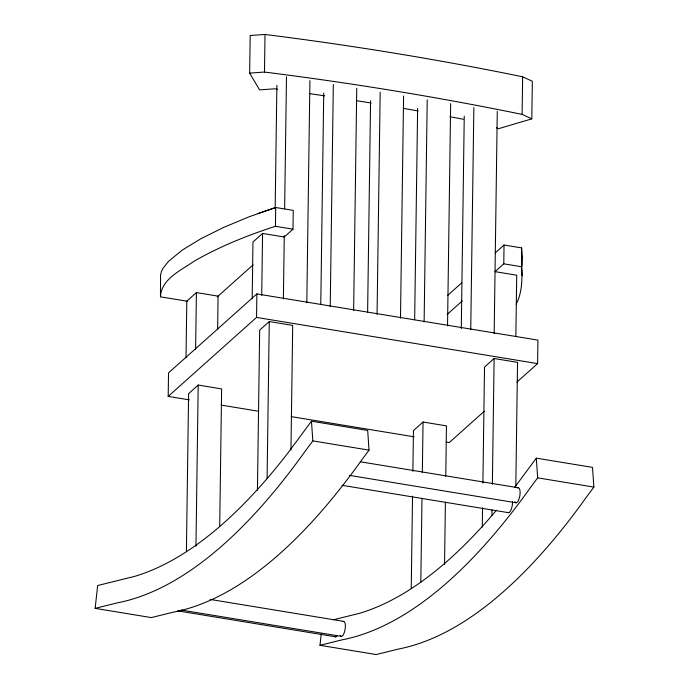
<?xml version="1.0" encoding="UTF-8"?>
<svg xmlns="http://www.w3.org/2000/svg" width="689" height="689" viewBox="0 0 689 689"><rect width="100%" height="100%" fill="white"/><g stroke="black" fill="none" stroke-linecap="round" stroke-linejoin="round"><path stroke-width="1.03" d="M187.606 301.291L160.468 296.83L160.571 274.971L161.329 271.759L162.94 268.391L168.572 261.312L182.284 250.09L201.154 238.583L223.891 227.31L249.168 216.777L275.695 207.501L293.256 210.386L292.997 229.187L284.221 237.025M189.406 399.878L168.194 396.39L168.521 372.887L256.876 293.919L537.928 340.108L537.601 363.611L516.905 382.111M186.013 357.78L186.805 301.162L196.408 292.575L218.086 296.141L217.621 329.256M186.4 551.588L188.605 393.652L198.208 385.065L221.625 388.915L219.705 526.439M195.616 349.194L196.408 292.575M195.96 546.231L198.208 385.065M277.469 89.243A1487.551 552.423 0.8 0 0 274.394 88.829L259.564 89.871L249.659 73.094L250.185 35.492L265.015 34.45A1527.341 567.202 0.8 0 1 522.641 76.789L532.339 81.25L531.813 118.852L498.457 128.722L496.519 127.827M252.183 298.647L252.966 242.02L262.578 233.442L284.247 236.999M168.194 396.39L256.549 317.422L256.876 293.919M257.436 490.224L259.675 330.134L269.278 321.548L292.696 325.397L290.956 450.029M531.813 118.852L522.116 114.4A1527.341 567.202 0.8 0 0 264.49 72.052L265.015 34.45M261.708 295.4L262.578 233.442M267.091 478.416L269.278 321.548M275.161 208.776L276.883 85.358M160.468 296.83C161.148 278.976 181.345 270.226 194.109 261.217C219.739 246.464 247.334 235.388 275.428 226.302L275.695 207.501L257.936 213.521M283.386 298.966L284.273 235.604M284.643 208.776L286.486 76.772M306.803 302.772L309.912 80.622M320.773 304.478L323.727 93.058M330.229 306.622L333.33 84.471M353.646 310.472L356.747 88.321M367.616 312.177L370.57 100.758M377.072 314.322L380.173 92.171M400.49 318.172L403.59 96.021M414.666 319.842L417.62 108.423M411.238 588.544L412.53 496.14M412.875 471.431L413.443 430.599L423.046 422.021L446.472 425.871L445.766 476.366M424.123 321.987L427.223 99.836M420.815 582.11L421.987 498.302M422.34 472.516L423.046 422.021M447.54 325.837L450.649 103.686M444.534 564.472L445.404 502.152M461.286 328.644L464.248 116.148M470.751 329.721L473.851 107.57M482.283 527.171L482.55 507.836M482.894 483.118L484.513 367.082L494.116 358.504L517.542 362.354L515.811 485.909M494.177 333.605L497.277 111.42M491.929 515.363L492.006 509.998M492.368 484.212L494.116 358.504M515.863 336.103L516.716 275.204L495.038 271.647L503.78 263.827L504.047 245.026L521.607 247.911L522.46 256.997L521.874 266.419M522.116 114.4L522.641 76.789M521.607 247.911C520.755 266.695 525.164 286.598 516.19 304.211M95.134 608.361L97.674 585.529L134.768 576.34A1006.336 350.021 -80.7 0 0 288.381 452.363L311.471 421.203L367.685 430.444L369.028 450.132L361.432 460.381A1029.538 358.091 -80.7 0 1 173.421 612.133L151.339 617.594L95.134 608.361L117.208 602.892A1029.538 358.091 -80.7 0 0 305.218 451.149L312.823 440.9L311.471 421.203M514.459 487.64L536.318 458.151L592.523 467.392L593.866 487.089L586.27 497.337A1029.538 358.091 -80.7 0 1 398.259 649.081L376.177 654.55L319.972 645.309L321.246 633.897M536.318 458.151L537.661 477.847L530.065 488.096A1029.538 358.091 -80.7 0 1 342.054 639.848L319.972 645.309M217.25 296.881L253.13 264.817M447.437 295.624L461.785 282.791M495.27 252.863L504.047 245.026M447.17 314.425L462.319 300.886M484.264 411.281L449.245 442.588L446.059 442.062M333.554 619.747L359.606 613.296A1006.336 350.021 -80.7 0 0 496.407 510.239M249.659 73.094L264.49 72.052M275.428 226.302L292.997 229.187M503.78 263.827L521.349 266.712L522.202 275.798M256.549 317.422L537.601 363.611M221.221 405.106L258.341 411.212M291.214 416.612L414.244 436.835M312.823 440.9L369.028 450.132M537.661 477.847L593.866 487.089M360.356 461.794L518.386 487.769M349.59 475.41L516.104 502.772M341.968 485.306L508.482 512.676M210.024 599.404L343.656 621.366M181.224 610.058L341.374 636.378M177.65 610.859L335.672 636.825M517.663 487.976A7.596 2.644 -80.7 0 1 519.721 496.416A7.596 2.644 -80.7 0 1 514.933 501.687M512.487 501.566A7.596 2.644 -80.7 0 1 511.031 509.869A7.596 2.644 -80.7 0 1 507.836 512.375M310.128 93.747A1487.551 552.423 0.8 0 1 324.691 95.857M356.454 100.68A1487.551 552.423 0.8 0 1 371.182 103.023M403.573 108.414A1487.551 552.423 0.8 0 1 418.094 110.946M450.003 116.742A1487.551 552.423 0.8 0 1 463.275 119.249M337.154 635.913A7.596 2.644 -80.7 0 1 335.026 636.533M342.933 621.581A7.596 2.644 -80.7 0 1 344.991 630.022A7.596 2.644 -80.7 0 1 340.202 635.292"/></g></svg>
